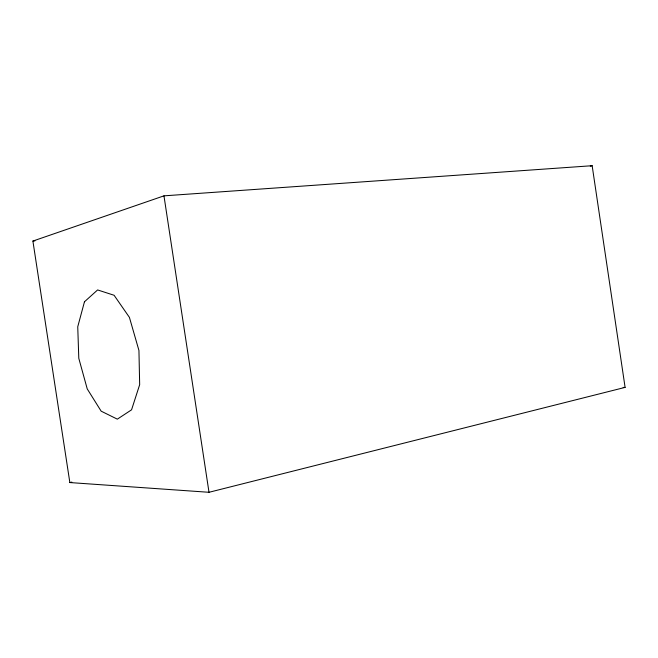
<?xml version="1.0" encoding="UTF-8"?>
<svg xmlns="http://www.w3.org/2000/svg" width="658" height="658" viewBox="0 0 658 658"><rect width="100%" height="100%" fill="white"/><g stroke="black" fill="none" stroke-linecap="round" stroke-linejoin="round"><path stroke-width="0.99" d="M32.9 241.058L163.965 195.845L592.151 165.709L625.1 387.389L209.005 492.291L69.847 482.561L32.9 241.058L34.94 240.877M590.275 166.161L592.151 165.709M69.847 482.561L71.845 482.108M623.167 387.472L625.1 387.389M163.965 195.845L209.005 492.291M84.463 301.783L77.743 326.779L78.796 358.33L87.234 388.903L101.159 411.168L117.33 419.154L131.559 409.819L139.669 384.675L138.937 350.467L129.42 317.378L114.097 295.269L97.614 289.939L84.463 301.783"/></g></svg>
